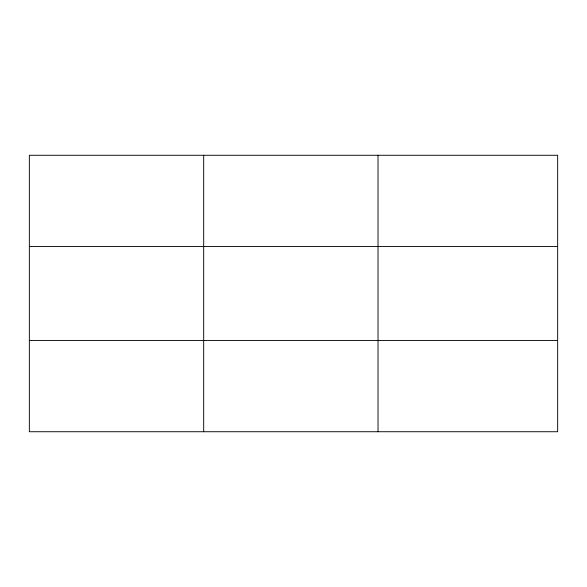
<?xml version="1.0" encoding="UTF-8"?>
<svg xmlns="http://www.w3.org/2000/svg" width="587" height="587" viewBox="0 0 587 587"><rect width="100%" height="100%" fill="white"/><g stroke="black" fill="none" stroke-linecap="round" stroke-linejoin="round"><path stroke-width="0.88" d="M203.689 155.269L203.689 431.731M378.028 155.269L378.028 431.731M557.65 246.503L557.65 155.269L29.35 155.269L29.35 431.731L557.65 431.731L557.65 246.503L29.35 246.503M29.35 340.497L557.65 340.497"/></g></svg>
